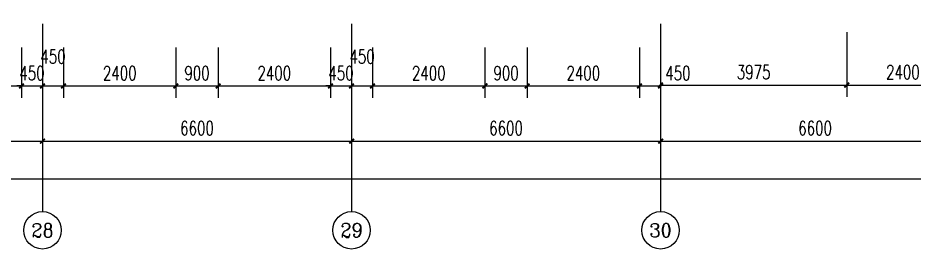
# Model space of a CAD drawing. Header units: millimetres. Extents: x 446 to 114752, y 86 to 28894.
# Drawn here: x 72421 to 91560, y 3294 to 8221 of the extents above; entities that cross this region are included whole.
import ezdxf
from ezdxf.enums import TextEntityAlignment as Align

# ---------------------------------------------------------------- set-up
doc = ezdxf.new("R2010")
doc.units = ezdxf.units.MM
for name, color, linetype in [('AXIS', 3, 'Continuous'), ('AXIS_TEXT', 7, 'Continuous'), ('PUB_DIM', 3, 'Continuous')]:
    doc.layers.add(name, color=color, linetype=linetype)
doc.styles.add('_TCH_AXIS', font='COMPLEX', dxfattribs={"bigfont": 'GBCBIG'})
doc.styles.add('_TCH_DIM_T3', font='SIMPLEX', dxfattribs={"width": 0.705882, "bigfont": 'GBCBIG'})
doc.styles.add('COMPLEX', font='COMPLEX')
doc.dimstyles.new('_TCH_ARCH&&100', dxfattribs={"dimtxt": 297.5, "dimasz": 100, "dimexe": 250, "dimexo": 300, "dimgap": 126.25, "dimtad": 1, "dimdec": 0, "dimzin": 0, "dimdsep": 46, "dimtxsty": '_TCH_DIM_T3', "dimblk": 'ARCHTICK', "dimcen": 0.09, "dimclrt": 7, "dimazin": 2, "dimtfac": 1, "dimtdec": 0, "dimtix": 1, "dimtmove": 2, "dimatfit": 3, "dimfxl": 1, "dimtolj": 1, "dimtzin": 0, "dimarcsym": 0})

# ---------------------------------------------------------------- blocks, each defined once
blk = doc.blocks.new('_ArchTick')
at = {"color": 0, "linetype": 'ByBlock', "const_width": 0.4}
blk.add_lwpolyline([(-0.5, -0.5), (0.5, 0.5)], dxfattribs=at)
blk = doc.blocks.new('*D110')
at = {"layer": 'Defpoints', "color": 0}
for p in [(86146, 8221), (90121, 8221), (90121, 6791)]:
    blk.add_point(p, dxfattribs=at)
at = {"layer": 'PUB_DIM', "color": 0, "lineweight": -2}
for p, q in [((86146, 7921), (86146, 6541)), ((90121, 7921), (90121, 6541)), ((86146, 6791), (90121, 6791))]:
    blk.add_line(p, q, dxfattribs=at)
at = {"layer": 'PUB_DIM', "color": 0, "lineweight": -2, "xscale": 100, "yscale": 100, "zscale": 100, "rotation": 180}
blk.add_blockref('_ArchTick', (86146, 6791), dxfattribs=at)
at = {"layer": 'PUB_DIM', "color": 0, "lineweight": -2, "xscale": 100, "yscale": 100, "zscale": 100}
blk.add_blockref('_ArchTick', (90121, 6791), dxfattribs=at)
at = {"layer": 'PUB_DIM', "color": 7, "insert": (88134, 7066), "char_height": 297.5, "attachment_point": 5, "style": '_TCH_DIM_T3'}
blk.add_mtext('\\A1;3975', dxfattribs=at)
blk = doc.blocks.new('*D111')
at = {"layer": 'Defpoints', "color": 0}
for p in [(90121, 8221), (92521, 8221), (92521, 6791)]:
    blk.add_point(p, dxfattribs=at)
at = {"layer": 'PUB_DIM', "color": 0, "lineweight": -2}
for p, q in [((90121, 7921), (90121, 6541)), ((92521, 7921), (92521, 6541)), ((90121, 6791), (92521, 6791))]:
    blk.add_line(p, q, dxfattribs=at)
at = {"layer": 'PUB_DIM', "color": 0, "lineweight": -2, "xscale": 100, "yscale": 100, "zscale": 100, "rotation": 180}
blk.add_blockref('_ArchTick', (90121, 6791), dxfattribs=at)
at = {"layer": 'PUB_DIM', "color": 0, "lineweight": -2, "xscale": 100, "yscale": 100, "zscale": 100}
blk.add_blockref('_ArchTick', (92521, 6791), dxfattribs=at)
at = {"layer": 'PUB_DIM', "color": 7, "insert": (91321, 7066), "char_height": 297.5, "attachment_point": 5, "style": '_TCH_DIM_T3'}
blk.add_mtext('\\A1;2400', dxfattribs=at)
blk = doc.blocks.new('*D131')
at = {"layer": 'Defpoints', "color": 0}
for p in [(70096, 7888), (72496, 7888), (72496, 6771)]:
    blk.add_point(p, dxfattribs=at)
at = {"layer": 'PUB_DIM', "color": 0, "lineweight": -2}
for p, q in [((70096, 7588), (70096, 6521)), ((72496, 7588), (72496, 6521)), ((70096, 6771), (72496, 6771))]:
    blk.add_line(p, q, dxfattribs=at)
at = {"layer": 'PUB_DIM', "color": 0, "lineweight": -2, "xscale": 100, "yscale": 100, "zscale": 100, "rotation": 180}
blk.add_blockref('_ArchTick', (70096, 6771), dxfattribs=at)
at = {"layer": 'PUB_DIM', "color": 0, "lineweight": -2, "xscale": 100, "yscale": 100, "zscale": 100}
blk.add_blockref('_ArchTick', (72496, 6771), dxfattribs=at)
at = {"layer": 'PUB_DIM', "color": 7, "insert": (71296, 7046), "char_height": 297.5, "attachment_point": 5, "style": '_TCH_DIM_T3'}
blk.add_mtext('\\A1;2400', dxfattribs=at)
blk = doc.blocks.new('*D132')
at = {"layer": 'Defpoints', "color": 0}
for p in [(72496, 7888), (72946, 7888), (72946, 6771)]:
    blk.add_point(p, dxfattribs=at)
at = {"layer": 'PUB_DIM', "color": 0, "lineweight": -2}
for p, q in [((72496, 7588), (72496, 6521)), ((72946, 7588), (72946, 6521)), ((72496, 6771), (72396, 6771)), ((72496, 6771), (72946, 6771)), ((72946, 6771), (73046, 6771))]:
    blk.add_line(p, q, dxfattribs=at)
at = {"layer": 'PUB_DIM', "color": 0, "lineweight": -2, "xscale": 100, "yscale": 100, "zscale": 100}
blk.add_blockref('_ArchTick', (72496, 6771), dxfattribs=at)
at = {"layer": 'PUB_DIM', "color": 0, "lineweight": -2, "xscale": 100, "yscale": 100, "zscale": 100, "rotation": 180}
blk.add_blockref('_ArchTick', (72946, 6771), dxfattribs=at)
at = {"layer": 'PUB_DIM', "color": 7, "insert": (72721, 7046), "char_height": 297.5, "attachment_point": 5, "style": '_TCH_DIM_T3'}
blk.add_mtext('\\A1;450', dxfattribs=at)
blk = doc.blocks.new('*D133')
at = {"layer": 'Defpoints', "color": 0}
for p in [(72946, 7888), (73396, 7888), (73396, 6771)]:
    blk.add_point(p, dxfattribs=at)
at = {"layer": 'PUB_DIM', "color": 0, "lineweight": -2}
for p, q in [((72946, 7588), (72946, 6521)), ((73396, 7588), (73396, 6521)), ((72946, 6771), (73396, 6771))]:
    blk.add_line(p, q, dxfattribs=at)
at = {"layer": 'PUB_DIM', "color": 0, "lineweight": -2, "xscale": 100, "yscale": 100, "zscale": 100, "rotation": 180}
blk.add_blockref('_ArchTick', (72946, 6771), dxfattribs=at)
at = {"layer": 'PUB_DIM', "color": 0, "lineweight": -2, "xscale": 100, "yscale": 100, "zscale": 100}
blk.add_blockref('_ArchTick', (73396, 6771), dxfattribs=at)
at = {"layer": 'PUB_DIM', "color": 7, "insert": (73171, 7396), "char_height": 297.5, "attachment_point": 5, "style": '_TCH_DIM_T3'}
blk.add_mtext('\\A1;450', dxfattribs=at)
blk = doc.blocks.new('*D134')
at = {"layer": 'Defpoints', "color": 0}
for p in [(73396, 7888), (75796, 7888), (75796, 6771)]:
    blk.add_point(p, dxfattribs=at)
at = {"layer": 'PUB_DIM', "color": 0, "lineweight": -2}
for p, q in [((73396, 7588), (73396, 6521)), ((75796, 7588), (75796, 6521)), ((73396, 6771), (75796, 6771))]:
    blk.add_line(p, q, dxfattribs=at)
at = {"layer": 'PUB_DIM', "color": 0, "lineweight": -2, "xscale": 100, "yscale": 100, "zscale": 100, "rotation": 180}
blk.add_blockref('_ArchTick', (73396, 6771), dxfattribs=at)
at = {"layer": 'PUB_DIM', "color": 0, "lineweight": -2, "xscale": 100, "yscale": 100, "zscale": 100}
blk.add_blockref('_ArchTick', (75796, 6771), dxfattribs=at)
at = {"layer": 'PUB_DIM', "color": 7, "insert": (74596, 7046), "char_height": 297.5, "attachment_point": 5, "style": '_TCH_DIM_T3'}
blk.add_mtext('\\A1;2400', dxfattribs=at)
blk = doc.blocks.new('*D135')
at = {"layer": 'Defpoints', "color": 0}
for p in [(75796, 7888), (76696, 7888), (76696, 6771)]:
    blk.add_point(p, dxfattribs=at)
at = {"layer": 'PUB_DIM', "color": 0, "lineweight": -2}
for p, q in [((75796, 7588), (75796, 6521)), ((76696, 7588), (76696, 6521)), ((75796, 6771), (76696, 6771))]:
    blk.add_line(p, q, dxfattribs=at)
at = {"layer": 'PUB_DIM', "color": 0, "lineweight": -2, "xscale": 100, "yscale": 100, "zscale": 100, "rotation": 180}
blk.add_blockref('_ArchTick', (75796, 6771), dxfattribs=at)
at = {"layer": 'PUB_DIM', "color": 0, "lineweight": -2, "xscale": 100, "yscale": 100, "zscale": 100}
blk.add_blockref('_ArchTick', (76696, 6771), dxfattribs=at)
at = {"layer": 'PUB_DIM', "color": 7, "insert": (76246, 7046), "char_height": 297.5, "attachment_point": 5, "style": '_TCH_DIM_T3'}
blk.add_mtext('\\A1;900', dxfattribs=at)
blk = doc.blocks.new('*D136')
at = {"layer": 'Defpoints', "color": 0}
for p in [(76696, 7888), (79096, 7888), (79096, 6771)]:
    blk.add_point(p, dxfattribs=at)
at = {"layer": 'PUB_DIM', "color": 0, "lineweight": -2}
for p, q in [((76696, 7588), (76696, 6521)), ((79096, 7588), (79096, 6521)), ((76696, 6771), (79096, 6771))]:
    blk.add_line(p, q, dxfattribs=at)
at = {"layer": 'PUB_DIM', "color": 0, "lineweight": -2, "xscale": 100, "yscale": 100, "zscale": 100, "rotation": 180}
blk.add_blockref('_ArchTick', (76696, 6771), dxfattribs=at)
at = {"layer": 'PUB_DIM', "color": 0, "lineweight": -2, "xscale": 100, "yscale": 100, "zscale": 100}
blk.add_blockref('_ArchTick', (79096, 6771), dxfattribs=at)
at = {"layer": 'PUB_DIM', "color": 7, "insert": (77896, 7046), "char_height": 297.5, "attachment_point": 5, "style": '_TCH_DIM_T3'}
blk.add_mtext('\\A1;2400', dxfattribs=at)
blk = doc.blocks.new('*D137')
at = {"layer": 'Defpoints', "color": 0}
for p in [(79096, 7888), (79546, 7888), (79546, 6771)]:
    blk.add_point(p, dxfattribs=at)
at = {"layer": 'PUB_DIM', "color": 0, "lineweight": -2}
for p, q in [((79096, 7588), (79096, 6521)), ((79546, 7588), (79546, 6521)), ((79096, 6771), (78996, 6771)), ((79096, 6771), (79546, 6771)), ((79546, 6771), (79646, 6771))]:
    blk.add_line(p, q, dxfattribs=at)
at = {"layer": 'PUB_DIM', "color": 0, "lineweight": -2, "xscale": 100, "yscale": 100, "zscale": 100}
blk.add_blockref('_ArchTick', (79096, 6771), dxfattribs=at)
at = {"layer": 'PUB_DIM', "color": 0, "lineweight": -2, "xscale": 100, "yscale": 100, "zscale": 100, "rotation": 180}
blk.add_blockref('_ArchTick', (79546, 6771), dxfattribs=at)
at = {"layer": 'PUB_DIM', "color": 7, "insert": (79321, 7046), "char_height": 297.5, "attachment_point": 5, "style": '_TCH_DIM_T3'}
blk.add_mtext('\\A1;450', dxfattribs=at)
blk = doc.blocks.new('*D138')
at = {"layer": 'Defpoints', "color": 0}
for p in [(79546, 7888), (79996, 7888), (79996, 6771)]:
    blk.add_point(p, dxfattribs=at)
at = {"layer": 'PUB_DIM', "color": 0, "lineweight": -2}
for p, q in [((79546, 7588), (79546, 6521)), ((79996, 7588), (79996, 6521)), ((79546, 6771), (79996, 6771))]:
    blk.add_line(p, q, dxfattribs=at)
at = {"layer": 'PUB_DIM', "color": 0, "lineweight": -2, "xscale": 100, "yscale": 100, "zscale": 100, "rotation": 180}
blk.add_blockref('_ArchTick', (79546, 6771), dxfattribs=at)
at = {"layer": 'PUB_DIM', "color": 0, "lineweight": -2, "xscale": 100, "yscale": 100, "zscale": 100}
blk.add_blockref('_ArchTick', (79996, 6771), dxfattribs=at)
at = {"layer": 'PUB_DIM', "color": 7, "insert": (79771, 7396), "char_height": 297.5, "attachment_point": 5, "style": '_TCH_DIM_T3'}
blk.add_mtext('\\A1;450', dxfattribs=at)
blk = doc.blocks.new('*D139')
at = {"layer": 'Defpoints', "color": 0}
for p in [(79996, 7888), (82396, 7888), (82396, 6771)]:
    blk.add_point(p, dxfattribs=at)
at = {"layer": 'PUB_DIM', "color": 0, "lineweight": -2}
for p, q in [((79996, 7588), (79996, 6521)), ((82396, 7588), (82396, 6521)), ((79996, 6771), (82396, 6771))]:
    blk.add_line(p, q, dxfattribs=at)
at = {"layer": 'PUB_DIM', "color": 0, "lineweight": -2, "xscale": 100, "yscale": 100, "zscale": 100, "rotation": 180}
blk.add_blockref('_ArchTick', (79996, 6771), dxfattribs=at)
at = {"layer": 'PUB_DIM', "color": 0, "lineweight": -2, "xscale": 100, "yscale": 100, "zscale": 100}
blk.add_blockref('_ArchTick', (82396, 6771), dxfattribs=at)
at = {"layer": 'PUB_DIM', "color": 7, "insert": (81196, 7046), "char_height": 297.5, "attachment_point": 5, "style": '_TCH_DIM_T3'}
blk.add_mtext('\\A1;2400', dxfattribs=at)
blk = doc.blocks.new('*D140')
at = {"layer": 'Defpoints', "color": 0}
for p in [(82396, 7888), (83296, 7888), (83296, 6771)]:
    blk.add_point(p, dxfattribs=at)
at = {"layer": 'PUB_DIM', "color": 0, "lineweight": -2}
for p, q in [((82396, 7588), (82396, 6521)), ((83296, 7588), (83296, 6521)), ((82396, 6771), (83296, 6771))]:
    blk.add_line(p, q, dxfattribs=at)
at = {"layer": 'PUB_DIM', "color": 0, "lineweight": -2, "xscale": 100, "yscale": 100, "zscale": 100, "rotation": 180}
blk.add_blockref('_ArchTick', (82396, 6771), dxfattribs=at)
at = {"layer": 'PUB_DIM', "color": 0, "lineweight": -2, "xscale": 100, "yscale": 100, "zscale": 100}
blk.add_blockref('_ArchTick', (83296, 6771), dxfattribs=at)
at = {"layer": 'PUB_DIM', "color": 7, "insert": (82846, 7046), "char_height": 297.5, "attachment_point": 5, "style": '_TCH_DIM_T3'}
blk.add_mtext('\\A1;900', dxfattribs=at)
blk = doc.blocks.new('*D141')
at = {"layer": 'Defpoints', "color": 0}
for p in [(83296, 7888), (85696, 7888), (85696, 6771)]:
    blk.add_point(p, dxfattribs=at)
at = {"layer": 'PUB_DIM', "color": 0, "lineweight": -2}
for p, q in [((83296, 7588), (83296, 6521)), ((85696, 7588), (85696, 6521)), ((83296, 6771), (85696, 6771))]:
    blk.add_line(p, q, dxfattribs=at)
at = {"layer": 'PUB_DIM', "color": 0, "lineweight": -2, "xscale": 100, "yscale": 100, "zscale": 100, "rotation": 180}
blk.add_blockref('_ArchTick', (83296, 6771), dxfattribs=at)
at = {"layer": 'PUB_DIM', "color": 0, "lineweight": -2, "xscale": 100, "yscale": 100, "zscale": 100}
blk.add_blockref('_ArchTick', (85696, 6771), dxfattribs=at)
at = {"layer": 'PUB_DIM', "color": 7, "insert": (84496, 7046), "char_height": 297.5, "attachment_point": 5, "style": '_TCH_DIM_T3'}
blk.add_mtext('\\A1;2400', dxfattribs=at)
blk = doc.blocks.new('*D142')
at = {"layer": 'Defpoints', "color": 0}
for p in [(85696, 7888), (86146, 7888), (86146, 6771)]:
    blk.add_point(p, dxfattribs=at)
at = {"layer": 'PUB_DIM', "color": 0, "lineweight": -2}
for p, q in [((85696, 7588), (85696, 6521)), ((86146, 7588), (86146, 6521)), ((85696, 6771), (86146, 6771))]:
    blk.add_line(p, q, dxfattribs=at)
at = {"layer": 'PUB_DIM', "color": 0, "lineweight": -2, "xscale": 100, "yscale": 100, "zscale": 100, "rotation": 180}
blk.add_blockref('_ArchTick', (85696, 6771), dxfattribs=at)
at = {"layer": 'PUB_DIM', "color": 0, "lineweight": -2, "xscale": 100, "yscale": 100, "zscale": 100}
blk.add_blockref('_ArchTick', (86146, 6771), dxfattribs=at)
at = {"layer": 'PUB_DIM', "color": 7, "insert": (86516, 7046), "char_height": 297.5, "attachment_point": 5, "style": '_TCH_DIM_T3'}
blk.add_mtext('\\A1;450', dxfattribs=at)
blk = doc.blocks.new('*D163')
at = {"layer": 'AXIS', "color": 0, "lineweight": -2}
for p, q in [((66346, 7794), (66346, 5344)), ((72946, 7794), (72946, 5344)), ((66346, 5594), (72946, 5594))]:
    blk.add_line(p, q, dxfattribs=at)
at = {"layer": 'Defpoints', "color": 0}
for p in [(66346, 8094), (72946, 8094), (72946, 5594)]:
    blk.add_point(p, dxfattribs=at)
at = {"layer": 'AXIS', "color": 0, "lineweight": -2, "xscale": 100, "yscale": 100, "zscale": 100, "rotation": 180}
blk.add_blockref('_ArchTick', (66346, 5594), dxfattribs=at)
at = {"layer": 'AXIS', "color": 0, "lineweight": -2, "xscale": 100, "yscale": 100, "zscale": 100}
blk.add_blockref('_ArchTick', (72946, 5594), dxfattribs=at)
at = {"layer": 'AXIS', "color": 7, "insert": (69646, 5869), "char_height": 297.5, "attachment_point": 5, "style": '_TCH_DIM_T3'}
blk.add_mtext('\\A1;6600', dxfattribs=at)
blk = doc.blocks.new('*D164')
at = {"layer": 'AXIS', "color": 0, "lineweight": -2}
for p, q in [((72946, 7794), (72946, 5344)), ((79546, 7794), (79546, 5344)), ((72946, 5594), (79546, 5594))]:
    blk.add_line(p, q, dxfattribs=at)
at = {"layer": 'Defpoints', "color": 0}
for p in [(72946, 8094), (79546, 8094), (79546, 5594)]:
    blk.add_point(p, dxfattribs=at)
at = {"layer": 'AXIS', "color": 0, "lineweight": -2, "xscale": 100, "yscale": 100, "zscale": 100, "rotation": 180}
blk.add_blockref('_ArchTick', (72946, 5594), dxfattribs=at)
at = {"layer": 'AXIS', "color": 0, "lineweight": -2, "xscale": 100, "yscale": 100, "zscale": 100}
blk.add_blockref('_ArchTick', (79546, 5594), dxfattribs=at)
at = {"layer": 'AXIS', "color": 7, "insert": (76246, 5869), "char_height": 297.5, "attachment_point": 5, "style": '_TCH_DIM_T3'}
blk.add_mtext('\\A1;6600', dxfattribs=at)
blk = doc.blocks.new('*D165')
at = {"layer": 'AXIS', "color": 0, "lineweight": -2}
for p, q in [((79546, 7794), (79546, 5344)), ((86146, 7794), (86146, 5344)), ((79546, 5594), (86146, 5594))]:
    blk.add_line(p, q, dxfattribs=at)
at = {"layer": 'Defpoints', "color": 0}
for p in [(79546, 8094), (86146, 8094), (86146, 5594)]:
    blk.add_point(p, dxfattribs=at)
at = {"layer": 'AXIS', "color": 0, "lineweight": -2, "xscale": 100, "yscale": 100, "zscale": 100, "rotation": 180}
blk.add_blockref('_ArchTick', (79546, 5594), dxfattribs=at)
at = {"layer": 'AXIS', "color": 0, "lineweight": -2, "xscale": 100, "yscale": 100, "zscale": 100}
blk.add_blockref('_ArchTick', (86146, 5594), dxfattribs=at)
at = {"layer": 'AXIS', "color": 7, "insert": (82846, 5869), "char_height": 297.5, "attachment_point": 5, "style": '_TCH_DIM_T3'}
blk.add_mtext('\\A1;6600', dxfattribs=at)
blk = doc.blocks.new('*D166')
at = {"layer": 'AXIS', "color": 0, "lineweight": -2}
for p, q in [((86146, 7794), (86146, 5344)), ((92746, 7794), (92746, 5344)), ((86146, 5594), (92746, 5594))]:
    blk.add_line(p, q, dxfattribs=at)
at = {"layer": 'Defpoints', "color": 0}
for p in [(86146, 8094), (92746, 8094), (92746, 5594)]:
    blk.add_point(p, dxfattribs=at)
at = {"layer": 'AXIS', "color": 0, "lineweight": -2, "xscale": 100, "yscale": 100, "zscale": 100, "rotation": 180}
blk.add_blockref('_ArchTick', (86146, 5594), dxfattribs=at)
at = {"layer": 'AXIS', "color": 0, "lineweight": -2, "xscale": 100, "yscale": 100, "zscale": 100}
blk.add_blockref('_ArchTick', (92746, 5594), dxfattribs=at)
at = {"layer": 'AXIS', "color": 7, "insert": (89446, 5869), "char_height": 297.5, "attachment_point": 5, "style": '_TCH_DIM_T3'}
blk.add_mtext('\\A1;6600', dxfattribs=at)
blk = doc.blocks.new('*D168')
at = {"layer": 'AXIS', "color": 0, "lineweight": -2}
for p, q in [((6246, 7794), (6246, 4544)), ((99346, 7794), (99346, 4544)), ((6246, 4794), (99346, 4794))]:
    blk.add_line(p, q, dxfattribs=at)
at = {"layer": 'Defpoints', "color": 0}
for p in [(6246, 8094), (99346, 8094), (99346, 4794)]:
    blk.add_point(p, dxfattribs=at)
at = {"layer": 'AXIS', "color": 0, "lineweight": -2, "xscale": 100, "yscale": 100, "zscale": 100, "rotation": 180}
blk.add_blockref('_ArchTick', (6246, 4794), dxfattribs=at)
at = {"layer": 'AXIS', "color": 0, "lineweight": -2, "xscale": 100, "yscale": 100, "zscale": 100}
blk.add_blockref('_ArchTick', (99346, 4794), dxfattribs=at)
at = {"layer": 'AXIS', "color": 7, "insert": (52796, 5069), "char_height": 297.5, "attachment_point": 5, "style": '_TCH_DIM_T3'}
blk.add_mtext('\\A1;93100', dxfattribs=at)
blk = doc.blocks.new('_AXISO')
blk.add_circle((0, 0), 0.5)
at = {"layer": 'AXIS_TEXT', "style": 'COMPLEX', "width": 1.041667}
blk.add_attdef('A', text='', height=0.56, dxfattribs=at).set_placement((-0.25, -0.28), (0.25, -0.28), align=Align.FIT)

msp = doc.modelspace()

# ---------------------------------------------------------------- linework, layer by layer
at = {"layer": 'AXIS'}
for p, q in [((72946.2, 8093.9), (72946.2, 4093.9)), ((79546.2, 8093.9), (79546.2, 4093.9)), ((86146.2, 8093.9), (86146.2, 4093.9))]:
    msp.add_line(p, q, dxfattribs=at)

# ---------------------------------------------------------------- block references
ref = msp.add_blockref('_AXISO', (72946.2, 3693.9), dxfattribs=dict(at, xscale=799.9999999999999, yscale=800, zscale=800))
ref.add_attrib('A', '28', dxfattribs={"layer": 'AXIS_TEXT', "height": 294.28, "style": '_TCH_AXIS'}).set_placement((72708, 3546.7), (73184.4, 3546.7), align=Align.FIT)
ref = msp.add_blockref('_AXISO', (79546.2, 3693.9), dxfattribs=dict(at, xscale=799.9999999999999, yscale=800, zscale=800))
ref.add_attrib('A', '29', dxfattribs={"layer": 'AXIS_TEXT', "height": 300.65, "style": '_TCH_AXIS', "width": 0.970588}).set_placement((79310, 3543.6), (79782.4, 3543.6), align=Align.FIT)
ref = msp.add_blockref('_AXISO', (86146.2, 3693.9), dxfattribs=dict(at, xscale=799.9999999999999, yscale=800, zscale=800))
ref.add_attrib('A', '30', dxfattribs={"layer": 'AXIS_TEXT', "height": 294.28, "style": '_TCH_AXIS', "width": 1.030303}).set_placement((85908, 3546.7), (86384.4, 3546.7), align=Align.FIT)

# ---------------------------------------------------------------- dimensions: what is measured, and where the dimension line sits
for p1, p2, distance, text, picture, middle in [((6246.2, 8093.9), (99346.2, 8093.9), -3300, '93100', '*D168', (52796.2, 5068.9)), ((66346.2, 8093.9), (72946.2, 8093.9), -2500, '6600', '*D163', (69646.2, 5868.9)), ((72946.2, 8093.9), (79546.2, 8093.9), -2500, '6600', '*D164', (76246.2, 5868.9)), ((79546.2, 8093.9), (86146.2, 8093.9), -2500, '6600', '*D165', (82846.2, 5868.9)), ((86146.2, 8093.9), (92746.2, 8093.9), -2500, '6600', '*D166', (89446.2, 5868.9))]:
    dim = msp.add_aligned_dim(p1=p1, p2=p2, distance=distance, text=text, dimstyle='_TCH_ARCH&&100', dxfattribs=at)
    dim.commit()
    dim.dimension.update_dxf_attribs({"geometry": picture, "text_midpoint": middle})
at = {"layer": 'PUB_DIM'}
for p1, p2, distance, text, picture, middle in [((86146.2, 8221.2), (90121.2, 8221.2), -1430.6, '3975', '*D110', (88133.7, 7065.6)), ((90121.2, 8221.2), (92521.2, 8221.2), -1430.6, '2400', '*D111', (91321.2, 7065.6)), ((70096.2, 7887.8), (72496.2, 7887.8), -1116.8, '2400', '*D131', (71296.2, 7045.9)), ((72496.2, 7887.8), (72946.2, 7887.8), -1116.8, '450', '*D132', (72721.2, 7045.9)), ((73396.2, 7887.8), (75796.2, 7887.8), -1116.8, '2400', '*D134', (74596.2, 7045.9)), ((75796.2, 7887.8), (76696.2, 7887.8), -1116.8, '900', '*D135', (76246.2, 7045.9)), ((76696.2, 7887.8), (79096.2, 7887.8), -1116.8, '2400', '*D136', (77896.2, 7045.9)), ((79096.2, 7887.8), (79546.2, 7887.8), -1116.8, '450', '*D137', (79321.2, 7045.9)), ((79996.2, 7887.8), (82396.2, 7887.8), -1116.8, '2400', '*D139', (81196.2, 7045.9)), ((82396.2, 7887.8), (83296.2, 7887.8), -1116.8, '900', '*D140', (82846.2, 7045.9)), ((83296.2, 7887.8), (85696.2, 7887.8), -1116.8, '2400', '*D141', (84496.2, 7045.9))]:
    dim = msp.add_aligned_dim(p1=p1, p2=p2, distance=distance, text=text, dimstyle='_TCH_ARCH&&100', dxfattribs=at)
    dim.commit()
    dim.dimension.update_dxf_attribs({"geometry": picture, "text_midpoint": middle})
for base, p1, p2, picture, middle in [((73396.2, 6770.9), (72946.2, 7887.8), (73396.2, 7887.8), '*D133', (73171.2, 7395.9)), ((79996.2, 6770.9), (79546.2, 7887.8), (79996.2, 7887.8), '*D138', (79771.2, 7395.9)), ((86146.2, 6770.9), (85696.2, 7887.8), (86146.2, 7887.8), '*D142', (86516.2, 7045.9))]:
    dim = msp.add_linear_dim(base=base, p1=p1, p2=p2, angle=0, text='450', dimstyle='_TCH_ARCH&&100', dxfattribs=at)
    dim.commit()
    dim.dimension.update_dxf_attribs({"geometry": picture, "text_midpoint": middle, "dimtype": 161})

doc.saveas('drawing.dxf')
